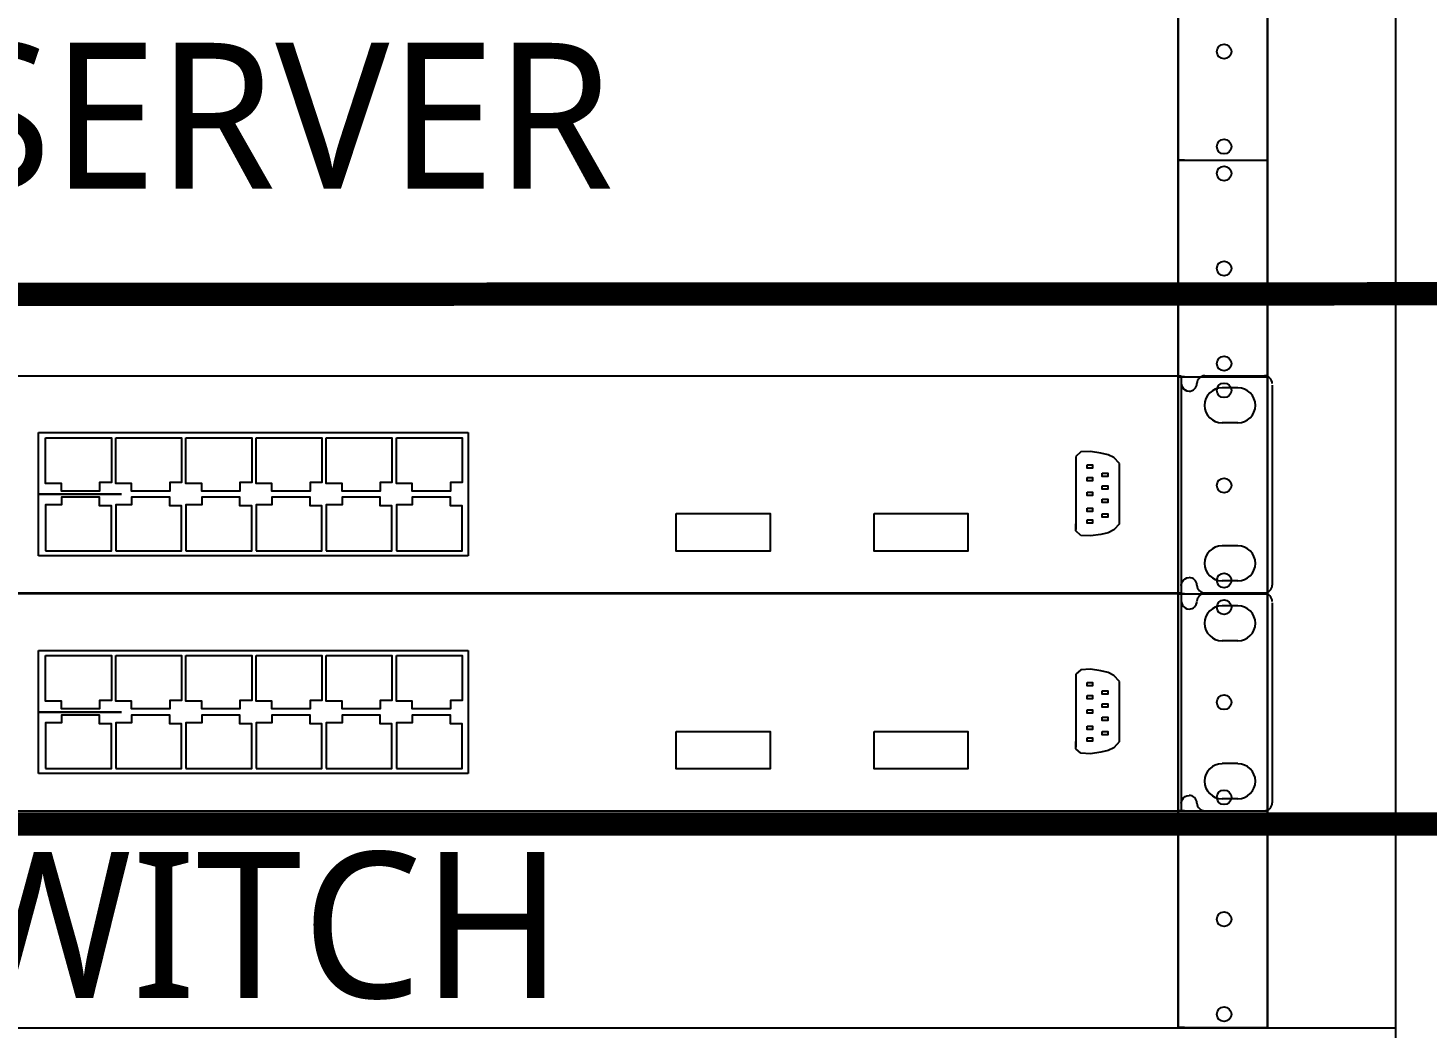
# Model space of a CAD drawing. Header units: millimetres. Extents: x 841 to 1682, y 0 to 594.
# Drawn here: x 1136.59 to 1158.06, y 364.02 to 379.37 of the extents above; entities that cross this region are included whole.
import ezdxf
from ezdxf.enums import TextEntityAlignment as Align

# ---------------------------------------------------------------- set-up
doc = ezdxf.new("R2010")
doc.units = ezdxf.units.MM
doc.linetypes.add('DA3', pattern=[3, 2, -1])
doc.layers.add('A', color=4, linetype='Continuous')
doc.layers.add('SOL3', color=44, linetype='Continuous')
doc.styles.add('sukwoo', font='malgun.ttf')

# ---------------------------------------------------------------- blocks, each defined once
blk = doc.blocks.new('틀')
at = {"layer": 'A', "color": 8}
for p, q in [((6585.4, 6095.63), (6585.4, 6051.13)), ((6585.4, 6095.63), (6603.73, 6095.63)), ((6603.73, 6095.63), (6603.73, 6051.13)), ((6586.73, 6051.13), (6585.4, 6051.13)), ((6586.73, 6051.13), (6603.73, 6051.13))]:
    blk.add_line(p, q, dxfattribs=at)
for centre in [(6594.83, 6092.88), (6594.83, 6073.38), (6594.83, 6053.88)]:
    blk.add_circle(centre, 1.5, dxfattribs=at)

msp = doc.modelspace()

# ---------------------------------------------------------------- linework, layer by layer
at = {"layer": 'A'}
for p, q in [((1157.577, 488.347), (1157.577, 360.068)), ((1154.242, 364.034), (1154.242, 483.9)), ((1155.613, 364.034), (1155.613, 483.9)), ((1120.488, 374.031, -0.178), (1154.29, 374.031, -0.178)), ((1120.488, 374.031, -0.178), (1154.29, 374.031, -0.178)), ((1154.29, 374.031, -0.236), (1154.29, 370.698, -0.236)), ((1154.651, 374.031), (1155.565, 374.031)), ((1154.651, 374.031), (1155.565, 374.031)), ((1155.685, 373.888), (1155.685, 370.818)), ((1155.158, 373.846), (1154.917, 373.846)), ((1155.158, 373.307), (1154.917, 373.307)), ((1155.158, 371.422), (1154.917, 371.422)), ((1155.158, 370.883), (1154.917, 370.883)), ((1120.488, 370.698, -0.178), (1154.29, 370.698, -0.178)), ((1120.488, 370.687, -0.178), (1154.29, 370.687, -0.178)), ((1120.488, 370.687, -0.178), (1154.29, 370.687, -0.178)), ((1154.29, 370.814, -0.236), (1154.29, 370.698, -0.236)), ((1154.29, 370.687, -0.236), (1154.29, 367.354, -0.236)), ((1154.651, 370.698), (1155.565, 370.698)), ((1154.651, 370.687), (1155.565, 370.687)), ((1154.651, 370.687), (1155.565, 370.687)), ((1155.158, 370.502), (1154.917, 370.502)), ((1155.685, 370.544), (1155.685, 367.474)), ((1155.158, 369.963), (1154.917, 369.963)), ((1155.158, 368.078), (1154.917, 368.078)), ((1154.29, 367.47, -0.236), (1154.29, 367.354, -0.236)), ((1155.158, 367.539), (1154.917, 367.539)), ((1120.488, 367.354, -0.178), (1154.29, 367.354, -0.178)), ((1154.651, 367.354), (1155.565, 367.354)), ((1117.128, 364.024), (1157.577, 364.024))]:
    msp.add_line(p, q, dxfattribs=at)
at = {"layer": 'A', "color": 2}
for p, q in [((1136.749, 373.159, 0.058), (1143.344, 373.159, 0.058)), ((1136.749, 372.214, 0.058), (1136.749, 373.159, 0.058)), ((1143.344, 373.159, 0.058), (1143.344, 372.214, 0.058)), ((1152.749, 372.862, 0.058), (1152.672, 372.794, 0.058)), ((1152.895, 372.871, 0.058), (1152.749, 372.862, 0.058)), ((1153.057, 372.845, 0.058), (1152.895, 372.871, 0.058)), ((1153.168, 372.82, 0.058), (1153.057, 372.845, 0.058)), ((1153.254, 372.777, 0.058), (1153.168, 372.82, 0.058)), ((1152.672, 372.794, 0.058), (1152.672, 372.683, 0.058)), ((1152.672, 372.683, 0.058), (1152.672, 371.674, 0.058)), ((1153.339, 372.683, 0.058), (1153.254, 372.777, 0.058)), ((1153.339, 371.76, 0.058), (1153.339, 372.683, 0.058)), ((1136.747, 372.214, 0.058), (1138.022, 372.214, 0.058)), ((1136.747, 371.268, 0.058), (1136.747, 372.214, 0.058)), ((1138.023, 372.214, 0.058), (1136.749, 372.214, 0.058)), ((1143.343, 372.214, 0.058), (1143.343, 371.268, 0.058)), ((1152.672, 371.649, 0.058), (1152.672, 371.76, 0.058)), ((1153.339, 371.76, 0.058), (1153.254, 371.666, 0.058)), ((1152.749, 371.58, 0.058), (1152.672, 371.649, 0.058)), ((1152.895, 371.572, 0.058), (1152.749, 371.58, 0.058)), ((1153.057, 371.597, 0.058), (1152.895, 371.572, 0.058)), ((1153.168, 371.623, 0.058), (1153.057, 371.597, 0.058)), ((1153.254, 371.666, 0.058), (1153.168, 371.623, 0.058)), ((1143.343, 371.268, 0.058), (1136.747, 371.268, 0.058)), ((1136.749, 369.815, 0.058), (1143.344, 369.815, 0.058)), ((1136.749, 368.87, 0.058), (1136.749, 369.815, 0.058)), ((1143.344, 369.815, 0.058), (1143.344, 368.87, 0.058)), ((1152.749, 369.518, 0.058), (1152.672, 369.45, 0.058)), ((1152.672, 369.45, 0.058), (1152.672, 369.339, 0.058)), ((1152.895, 369.527, 0.058), (1152.749, 369.518, 0.058)), ((1153.057, 369.501, 0.058), (1152.895, 369.527, 0.058)), ((1153.168, 369.475, 0.058), (1153.057, 369.501, 0.058)), ((1153.254, 369.433, 0.058), (1153.168, 369.475, 0.058)), ((1153.339, 369.339, 0.058), (1153.254, 369.433, 0.058)), ((1152.672, 369.339, 0.058), (1152.672, 368.33, 0.058)), ((1153.339, 368.416, 0.058), (1153.339, 369.339, 0.058)), ((1136.747, 368.87, 0.058), (1138.022, 368.87, 0.058)), ((1136.747, 367.924, 0.058), (1136.747, 368.87, 0.058)), ((1138.023, 368.87, 0.058), (1136.749, 368.87, 0.058)), ((1143.343, 368.87, 0.058), (1143.343, 367.924, 0.058)), ((1152.672, 368.305, 0.058), (1152.672, 368.416, 0.058)), ((1152.749, 368.236, 0.058), (1152.672, 368.305, 0.058)), ((1153.254, 368.322, 0.058), (1153.168, 368.279, 0.058)), ((1153.339, 368.416, 0.058), (1153.254, 368.322, 0.058)), ((1152.895, 368.228, 0.058), (1152.749, 368.236, 0.058)), ((1153.057, 368.253, 0.058), (1152.895, 368.228, 0.058)), ((1153.168, 368.279, 0.058), (1153.057, 368.253, 0.058)), ((1143.343, 367.924, 0.058), (1136.747, 367.924, 0.058))]:
    msp.add_line(p, q, dxfattribs=at)
at = {"layer": 'A', "color": 2, "elevation": 0.058}
for points in [[(1136.858, 373.081), (1137.867, 373.081), (1137.867, 372.394), (1137.687, 372.394), (1137.687, 372.261), (1137.101, 372.261), (1137.101, 372.378), (1136.858, 372.378), (1136.858, 373.081)], [(1137.935, 373.081), (1138.944, 373.081), (1138.944, 372.394), (1138.764, 372.394), (1138.764, 372.261), (1138.177, 372.261), (1138.177, 372.378), (1137.935, 372.378), (1137.935, 373.081)], [(1139.012, 373.081), (1140.021, 373.081), (1140.021, 372.394), (1139.841, 372.394), (1139.841, 372.261), (1139.254, 372.261), (1139.254, 372.378), (1139.012, 372.378), (1139.012, 373.081)], [(1140.089, 373.081), (1141.097, 373.081), (1141.097, 372.394), (1140.918, 372.394), (1140.918, 372.261), (1140.331, 372.261), (1140.331, 372.378), (1140.089, 372.378), (1140.089, 373.081)], [(1141.166, 373.081), (1142.174, 373.081), (1142.174, 372.394), (1141.994, 372.394), (1141.994, 372.261), (1141.408, 372.261), (1141.408, 372.378), (1141.166, 372.378), (1141.166, 373.081)], [(1142.243, 373.081), (1143.251, 373.081), (1143.251, 372.394), (1143.071, 372.394), (1143.071, 372.261), (1142.485, 372.261), (1142.485, 372.378), (1142.243, 372.378), (1142.243, 373.081)], [(1152.843, 372.666), (1152.929, 372.666), (1152.929, 372.614), (1152.843, 372.614)], [(1152.843, 372.469), (1152.929, 372.469), (1152.929, 372.418), (1152.843, 372.418)], [(1153.074, 372.538), (1153.16, 372.538), (1153.16, 372.486), (1153.074, 372.486)], [(1136.858, 371.346), (1137.867, 371.346), (1137.867, 372.034), (1137.687, 372.034), (1137.687, 372.167), (1137.101, 372.167), (1137.101, 372.05), (1136.858, 372.05), (1136.858, 371.346)], [(1137.935, 371.346), (1138.944, 371.346), (1138.944, 372.034), (1138.764, 372.034), (1138.764, 372.167), (1138.177, 372.167), (1138.177, 372.05), (1137.935, 372.05), (1137.935, 371.346)], [(1139.012, 371.346), (1140.021, 371.346), (1140.021, 372.034), (1139.841, 372.034), (1139.841, 372.167), (1139.254, 372.167), (1139.254, 372.05), (1139.012, 372.05), (1139.012, 371.346)], [(1140.089, 371.346), (1141.097, 371.346), (1141.097, 372.034), (1140.918, 372.034), (1140.918, 372.167), (1140.331, 372.167), (1140.331, 372.05), (1140.089, 372.05), (1140.089, 371.346)], [(1141.166, 371.346), (1142.174, 371.346), (1142.174, 372.034), (1141.994, 372.034), (1141.994, 372.167), (1141.408, 372.167), (1141.408, 372.05), (1141.166, 372.05), (1141.166, 371.346)], [(1142.243, 371.346), (1143.251, 371.346), (1143.251, 372.034), (1143.071, 372.034), (1143.071, 372.167), (1142.485, 372.167), (1142.485, 372.05), (1142.243, 372.05), (1142.243, 371.346)], [(1152.843, 372.247), (1152.929, 372.247), (1152.929, 372.196), (1152.843, 372.196)], [(1153.074, 372.341), (1153.16, 372.341), (1153.16, 372.29), (1153.074, 372.29)], [(1152.843, 371.999), (1152.929, 371.999), (1152.929, 371.948), (1152.843, 371.948)], [(1153.074, 372.136), (1153.16, 372.136), (1153.16, 372.085), (1153.074, 372.085)], [(1152.843, 371.82), (1152.929, 371.82), (1152.929, 371.768), (1152.843, 371.768)], [(1153.074, 371.914), (1153.16, 371.914), (1153.16, 371.862), (1153.074, 371.862)], [(1136.858, 369.737), (1137.867, 369.737), (1137.867, 369.049), (1137.687, 369.049), (1137.687, 368.917), (1137.101, 368.917), (1137.101, 369.034), (1136.858, 369.034), (1136.858, 369.737)], [(1137.935, 369.737), (1138.944, 369.737), (1138.944, 369.049), (1138.764, 369.049), (1138.764, 368.917), (1138.177, 368.917), (1138.177, 369.034), (1137.935, 369.034), (1137.935, 369.737)], [(1139.012, 369.737), (1140.021, 369.737), (1140.021, 369.049), (1139.841, 369.049), (1139.841, 368.917), (1139.254, 368.917), (1139.254, 369.034), (1139.012, 369.034), (1139.012, 369.737)], [(1140.089, 369.737), (1141.097, 369.737), (1141.097, 369.049), (1140.918, 369.049), (1140.918, 368.917), (1140.331, 368.917), (1140.331, 369.034), (1140.089, 369.034), (1140.089, 369.737)], [(1141.166, 369.737), (1142.174, 369.737), (1142.174, 369.049), (1141.994, 369.049), (1141.994, 368.917), (1141.408, 368.917), (1141.408, 369.034), (1141.166, 369.034), (1141.166, 369.737)], [(1142.243, 369.737), (1143.251, 369.737), (1143.251, 369.049), (1143.071, 369.049), (1143.071, 368.917), (1142.485, 368.917), (1142.485, 369.034), (1142.243, 369.034), (1142.243, 369.737)], [(1152.843, 369.322), (1152.929, 369.322), (1152.929, 369.27), (1152.843, 369.27)], [(1153.074, 369.193), (1153.16, 369.193), (1153.16, 369.142), (1153.074, 369.142)], [(1152.843, 369.125), (1152.929, 369.125), (1152.929, 369.074), (1152.843, 369.074)], [(1153.074, 368.997), (1153.16, 368.997), (1153.16, 368.946), (1153.074, 368.946)], [(1136.858, 368.002), (1137.867, 368.002), (1137.867, 368.69), (1137.687, 368.69), (1137.687, 368.823), (1137.101, 368.823), (1137.101, 368.706), (1136.858, 368.706), (1136.858, 368.002)], [(1137.935, 368.002), (1138.944, 368.002), (1138.944, 368.69), (1138.764, 368.69), (1138.764, 368.823), (1138.177, 368.823), (1138.177, 368.706), (1137.935, 368.706), (1137.935, 368.002)], [(1139.012, 368.002), (1140.021, 368.002), (1140.021, 368.69), (1139.841, 368.69), (1139.841, 368.823), (1139.254, 368.823), (1139.254, 368.706), (1139.012, 368.706), (1139.012, 368.002)], [(1140.089, 368.002), (1141.097, 368.002), (1141.097, 368.69), (1140.918, 368.69), (1140.918, 368.823), (1140.331, 368.823), (1140.331, 368.706), (1140.089, 368.706), (1140.089, 368.002)], [(1141.166, 368.002), (1142.174, 368.002), (1142.174, 368.69), (1141.994, 368.69), (1141.994, 368.823), (1141.408, 368.823), (1141.408, 368.706), (1141.166, 368.706), (1141.166, 368.002)], [(1142.243, 368.002), (1143.251, 368.002), (1143.251, 368.69), (1143.071, 368.69), (1143.071, 368.823), (1142.485, 368.823), (1142.485, 368.706), (1142.243, 368.706), (1142.243, 368.002)], [(1152.843, 368.903), (1152.929, 368.903), (1152.929, 368.852), (1152.843, 368.852)], [(1153.074, 368.792), (1153.16, 368.792), (1153.16, 368.741), (1153.074, 368.741)], [(1152.843, 368.655), (1152.929, 368.655), (1152.929, 368.604), (1152.843, 368.604)], [(1153.074, 368.57), (1153.16, 368.57), (1153.16, 368.518), (1153.074, 368.518)], [(1152.843, 368.476), (1152.929, 368.476), (1152.929, 368.424), (1152.843, 368.424)]]:
    msp.add_lwpolyline(points, close=True, dxfattribs=at)
at = {"layer": 'A', "color": 2}
for points in [[(1146.539, 371.916), (1147.979, 371.916), (1147.979, 371.34), (1146.539, 371.34)], [(1149.575, 371.916), (1151.015, 371.916), (1151.015, 371.34), (1149.575, 371.34)], [(1146.539, 368.571), (1147.979, 368.571), (1147.979, 367.996), (1146.539, 367.996)], [(1149.575, 368.571), (1151.015, 368.571), (1151.015, 367.996), (1149.575, 367.996)]]:
    msp.add_lwpolyline(points, close=True, dxfattribs=at)
at = {"layer": 'A'}
for points in [[(1154.29, 373.915, -0.033), (1154.294, 373.886, -0.018), (1154.305, 373.857, -0.008), (1154.323, 373.833, -0.003), (1154.347, 373.813, -0.001), (1154.377, 373.8, 0), (1154.41, 373.795, 0)], [(1154.29, 373.915, -0.236), (1154.29, 373.91, -0.203), (1154.291, 373.897, -0.174), (1154.296, 373.878, -0.149), (1154.306, 373.856, -0.132), (1154.323, 373.833, -0.122), (1154.347, 373.814, -0.117), (1154.377, 373.8, -0.115), (1154.41, 373.795, -0.115)], [(1154.29, 370.814, -0.033), (1154.294, 370.843, -0.018), (1154.305, 370.872, -0.008), (1154.323, 370.896, -0.003), (1154.347, 370.916, -0.001), (1154.377, 370.929, 0), (1154.41, 370.934, 0)], [(1154.29, 370.814, -0.236), (1154.29, 370.819, -0.203), (1154.291, 370.832, -0.174), (1154.296, 370.851, -0.149), (1154.306, 370.873, -0.132), (1154.323, 370.896, -0.122), (1154.347, 370.915, -0.117), (1154.377, 370.929, -0.115), (1154.41, 370.934, -0.115)], [(1154.29, 370.571, -0.033), (1154.294, 370.542, -0.018), (1154.305, 370.513, -0.008), (1154.323, 370.489, -0.003), (1154.347, 370.469, -0.001), (1154.377, 370.456, 0), (1154.41, 370.451, 0)], [(1154.29, 370.571, -0.236), (1154.29, 370.566, -0.203), (1154.291, 370.553, -0.174), (1154.296, 370.534, -0.149), (1154.306, 370.512, -0.132), (1154.323, 370.489, -0.122), (1154.347, 370.47, -0.117), (1154.377, 370.456, -0.115), (1154.41, 370.451, -0.115)], [(1154.29, 367.47, -0.033), (1154.294, 367.499, -0.018), (1154.305, 367.528, -0.008), (1154.323, 367.552, -0.003), (1154.347, 367.572, -0.001), (1154.377, 367.585, 0), (1154.41, 367.59, 0)], [(1154.29, 367.47, -0.236), (1154.29, 367.474, -0.203), (1154.291, 367.488, -0.174), (1154.296, 367.507, -0.149), (1154.306, 367.529, -0.132), (1154.323, 367.552, -0.122), (1154.347, 367.571, -0.117), (1154.377, 367.585, -0.115), (1154.41, 367.59, -0.115)]]:
    msp.add_polyline3d(points, dxfattribs=at)
for centre, radius, start, end in [((1154.41, 373.915), 0.12, 270, 358.854), ((1154.651, 373.911), 0.12, 90, 178.854), ((1155.565, 373.911), 0.12, 0, 90), ((1154.917, 373.577), 0.269, 90, 270), ((1155.158, 373.577), 0.269, 270, 90), ((1154.917, 371.152), 0.269, 90, 270), ((1155.158, 371.152), 0.269, 270, 90), ((1154.41, 370.814), 0.12, 1.146, 90), ((1154.651, 370.818), 0.12, 181.146, 270), ((1154.651, 370.567), 0.12, 90, 178.854), ((1155.565, 370.818), 0.12, 270, 0), ((1155.565, 370.567), 0.12, 0, 90), ((1154.41, 370.571), 0.12, 270, 358.854), ((1154.917, 370.233), 0.269, 90, 270), ((1155.158, 370.233), 0.269, 270, 90), ((1154.917, 367.808), 0.269, 90, 270), ((1155.158, 367.808), 0.269, 270, 90), ((1154.41, 367.47), 0.12, 1.146, 90), ((1154.651, 367.474), 0.12, 181.146, 270), ((1155.565, 367.474), 0.12, 270, 0)]:
    msp.add_arc(centre, radius, start, end, dxfattribs=at)
at = {"layer": 'SOL3', "linetype": 'DA3', "const_width": 0.358}
msp.add_lwpolyline([(1116.159, 375.274), (1158.414, 375.29), (1158.414, 367.152), (1116.159, 367.152)], close=True, dxfattribs=at)

# ---------------------------------------------------------------- block references
at = {"layer": 'A', "xscale": 0.07482860848722339, "yscale": 0.07482860848722339, "zscale": 0.07482860848722339}
for p in [(661.465, -75.454), (661.465, -78.784), (661.465, -82.114), (661.465, -85.443), (661.465, -88.773)]:
    msp.add_blockref('틀', p, dxfattribs=at)

# ---------------------------------------------------------------- texts
at = {"layer": 'A', "color": 2, "style": 'sukwoo'}
msp.add_text('CALL SERVER', height=2.24, dxfattribs=at).set_placement((1136.696, 378.023), align=Align.MIDDLE_CENTER)
at = {"layer": 'A', "style": 'sukwoo'}
msp.add_text('L3 SWITCH', height=2.24, dxfattribs=at).set_placement((1137.353, 365.602), align=Align.MIDDLE_CENTER)

doc.saveas('drawing.dxf')
